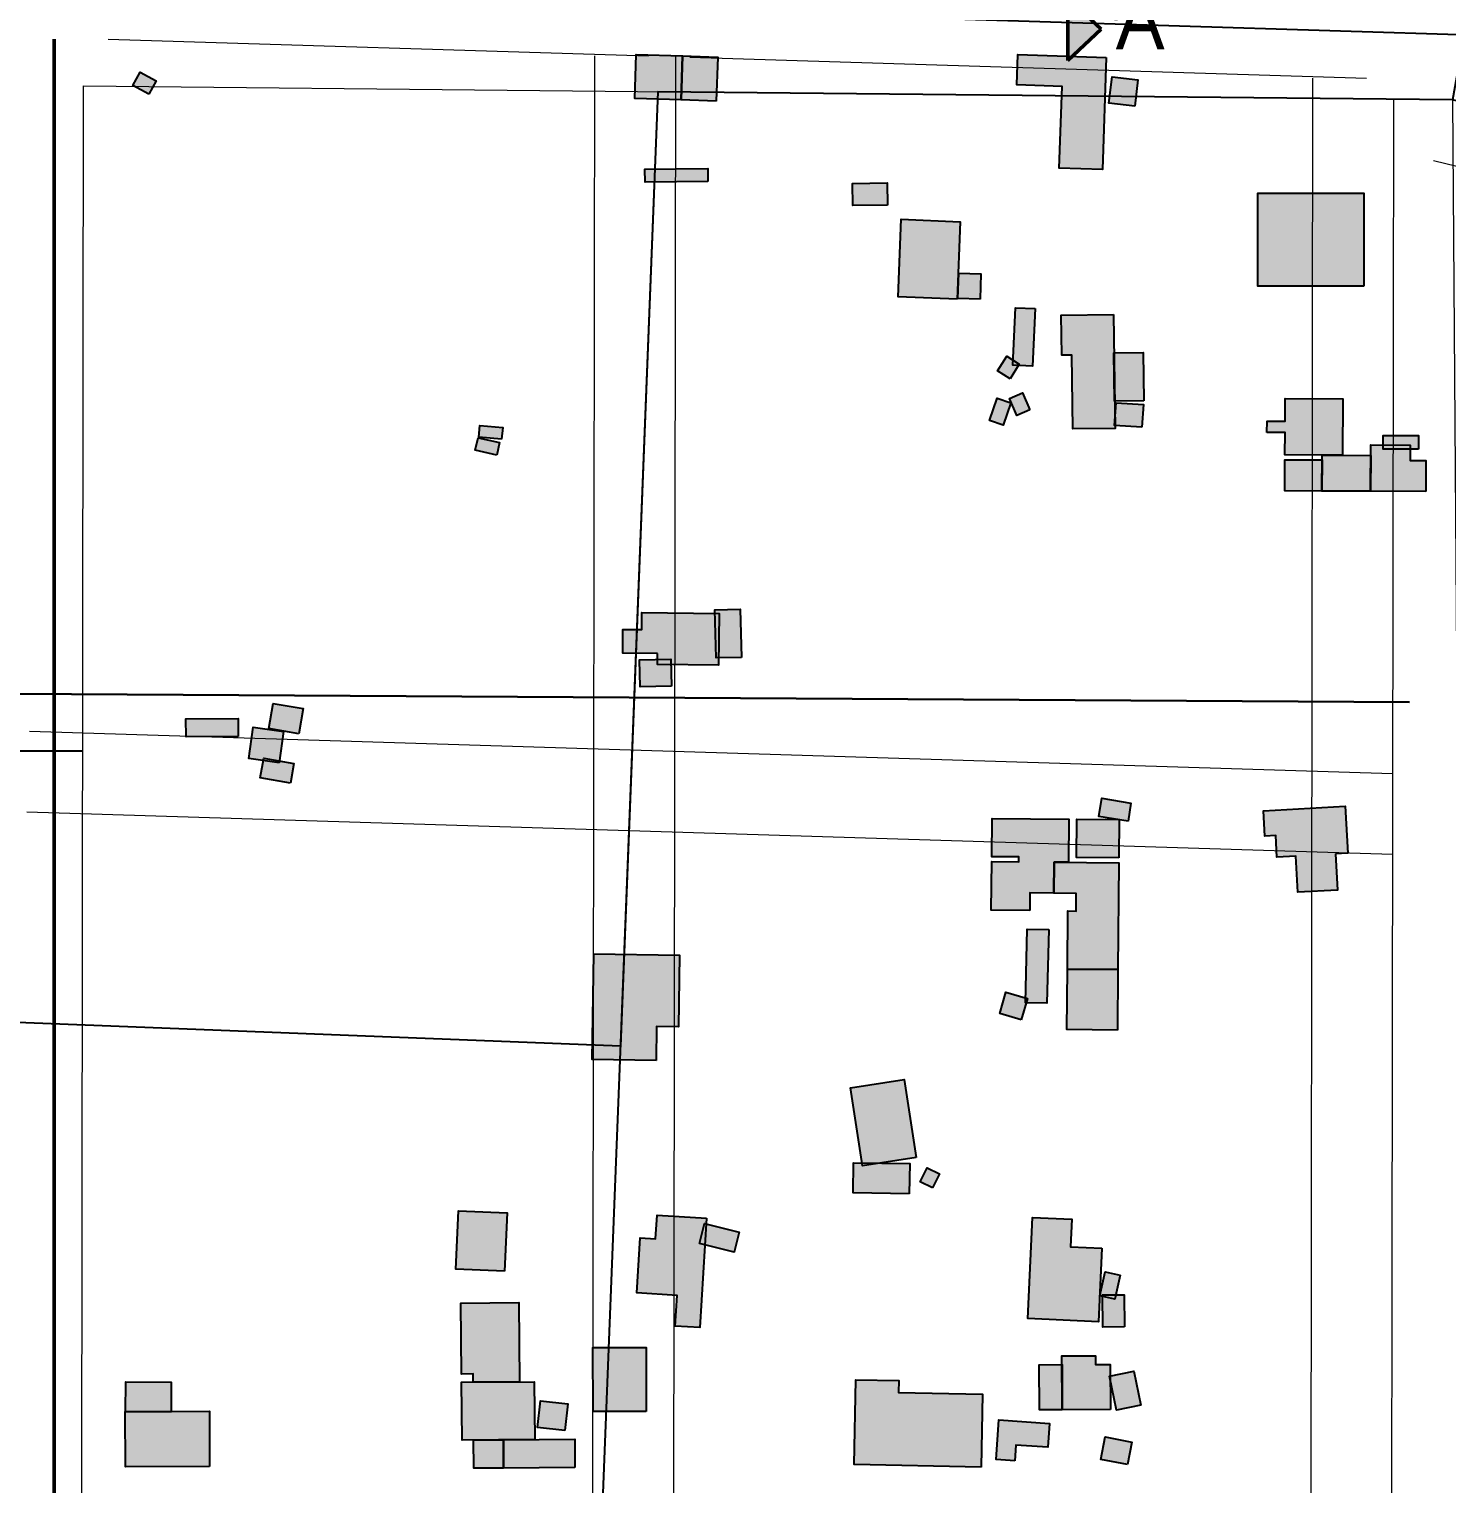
# Model space of a CAD drawing. Header units: millimetres. Extents: x -71 to 10084, y -63 to 6230.
# Drawn here: x 5839.5 to 6102.3, y 2450.2 to 2720.1 of the extents above; entities that cross this region are included whole.
import ezdxf

# ---------------------------------------------------------------- set-up
doc = ezdxf.new("R2010")
doc.units = ezdxf.units.MM
doc.layers.add('0 Límite subáreas', color=1, linetype='Continuous')
doc.layers.add('Edificaciones Pilar', color=50, linetype='Continuous')
for name, color, linetype, lineweight, true_color in [('00.PROPUESTAS EDIFICACION', 251, 'Continuous', 5, 0x575757), ('00CALLES PROPUESTAS SECUNDARIAS', 18, 'Continuous', 30, 0x000000), ('01. Parcelas Esc. Urbana', 8, 'Continuous', 5, 0x808080), ('COTAS', 154, 'Continuous', 5, 0x004f9e), ('SIMB CORTE', 18, 'Continuous', 50, 0x000000)]:
    doc.layers.add(name, color=color, linetype=linetype, lineweight=lineweight, true_color=true_color)
doc.layers.add('03. Vias Terciarias', color=252, linetype='Continuous', lineweight=50)
doc.styles.add('Arial', font='arial.ttf')
doc.styles.add('LOCALES', font='@Yu Gothic.ttf', dxfattribs={"height": 2})
doc.dimstyles.new('1000', dxfattribs={"dimtxt": 2.5, "dimasz": 1.5, "dimexe": 1.25, "dimexo": 0.625, "dimtad": 1, "dimdec": 0, "dimtxsty": 'Arial', "dimblk": 'ARCHTICK', "dimcen": 2.5, "dimse1": 1, "dimse2": 1, "dimazin": 3, "dimtfac": 1, "dimtdec": 0, "dimtmove": 2, "dimatfit": 3})

# ---------------------------------------------------------------- blocks, each defined once
blk = doc.blocks.new('_ArchTick')
at = {"color": 0, "linetype": 'ByBlock', "const_width": 0.15}
blk.add_lwpolyline([(-0.5, -0.5), (0.5, 0.5)], dxfattribs=at)
blk = doc.blocks.new('*D127')
at = {"layer": 'COTAS', "color": 0, "linetype": 'Continuous', "lineweight": -2, "transparency": 16777216}
blk.add_line((5969.08, 2723.25), (6108.78, 2718.91), dxfattribs=at)
at = {"layer": 'COTAS', "color": 0, "linetype": 'Continuous', "lineweight": -2, "transparency": 16777216, "xscale": 1.5, "yscale": 1.5, "zscale": 1.5}
for p, rotation in [((5969.08, 2723.25), 178.2182631832298), ((6108.78, 2718.91), -1.781736816770207)]:
    blk.add_blockref('_ArchTick', p, dxfattribs=dict(at, rotation=rotation))
at = {"layer": 'COTAS', "color": 0, "linetype": 'Continuous', "transparency": 16777216, "insert": (6038.99, 2722.98), "char_height": 2.5, "attachment_point": 5, "rotation": 358.2183, "style": 'Arial'}
blk.add_mtext('140', dxfattribs=at)

msp = doc.modelspace()

# ---------------------------------------------------------------- hatches: boundary and pattern name
at = {"layer": 'Edificaciones Pilar', "transparency": 33554559}
for points in [[(5960.33, 2706.92), (5951.72, 2707.19), (5951.98, 2715.36), (5960.58, 2715.09), (5960.33, 2706.92)], [(5966.85, 2706.72), (5960.33, 2706.92), (5960.58, 2715.09), (5967.11, 2714.88), (5966.85, 2706.72)], [(6039.13, 2714.76), (6038.41, 2693.99), (6030.41, 2694.27), (6030.94, 2709.43), (6022.55, 2709.73), (6022.75, 2715.34), (6039.13, 2714.76)], [(5861.66, 2707.98), (5858.71, 2709.61), (5860.08, 2712.08), (5863.03, 2710.45), (5861.66, 2707.98)], [(6044.43, 2705.78), (6039.64, 2706.34), (6040.2, 2711.21), (6045, 2710.66), (6044.43, 2705.78)], [(5965.29, 2691.78), (5953.64, 2691.68), (5953.62, 2694.08), (5965.27, 2694.19), (5965.29, 2691.78)], [(5998.6, 2687.41), (5992.16, 2687.33), (5992.1, 2691.45), (5998.54, 2691.53), (5998.6, 2687.41)], [(6086.9, 2672.41), (6067.25, 2672.4), (6067.25, 2689.6), (6086.89, 2689.61), (6086.9, 2672.41)], [(6011.48, 2669.99), (6000.56, 2670.43), (6001.14, 2684.78), (6012.05, 2684.34), (6011.48, 2669.99)], [(6015.77, 2669.99), (6011.65, 2670.12), (6011.79, 2674.79), (6015.91, 2674.66), (6015.77, 2669.99)], [(6025.94, 2668.23), (6025.48, 2657.55), (6021.82, 2657.71), (6022.29, 2668.38), (6025.94, 2668.23)], [(6040.5, 2667.15), (6040.8, 2646.01), (6032.93, 2645.9), (6032.74, 2659.59), (6030.88, 2659.56), (6030.78, 2667.02), (6040.5, 2667.15)], [(6021.3, 2655.2), (6018.96, 2656.66), (6020.68, 2659.4), (6023.02, 2657.94), (6021.3, 2655.2)], [(6046.09, 2651.11), (6040.67, 2651.03), (6040.54, 2660.01), (6045.96, 2660.09), (6046.09, 2651.11)], [(6024.95, 2649.42), (6022.55, 2648.4), (6021.2, 2651.57), (6023.6, 2652.59), (6024.95, 2649.42)], [(6021.45, 2650.77), (6020.04, 2646.63), (6017.52, 2647.49), (6018.93, 2651.63), (6021.45, 2650.77)], [(6045.74, 2646.21), (6040.69, 2646.53), (6040.96, 2650.75), (6046.01, 2650.42), (6045.74, 2646.21)], [(6068.93, 2645.24), (6068.94, 2647.34), (6072.3, 2647.33), (6072.32, 2651.55), (6082.96, 2651.49), (6082.9, 2641.01), (6072.26, 2641.07), (6072.29, 2645.22), (6068.93, 2645.24)], [(5926.14, 2641.04), (5922.16, 2641.95), (5922.69, 2644.26), (5926.67, 2643.36), (5926.14, 2641.04)], [(5927.06, 2643.98), (5922.82, 2644.38), (5923.02, 2646.54), (5927.26, 2646.15), (5927.06, 2643.98)], [(6097.01, 2642.13), (6090.46, 2642.12), (6090.46, 2644.7), (6097.01, 2644.7), (6097.01, 2642.13)], [(6098.37, 2634.27), (6088.11, 2634.33), (6088.16, 2642.94), (6095.47, 2642.9), (6095.45, 2640.06), (6098.4, 2640.04), (6098.37, 2634.27)], [(6079.12, 2634.38), (6072.23, 2634.41), (6072.26, 2640.18), (6079.15, 2640.15), (6079.12, 2634.38)], [(6088.11, 2634.33), (6079.12, 2634.38), (6079.16, 2641.03), (6088.15, 2640.99), (6088.11, 2634.33)], [(5971.49, 2603.53), (5966.8, 2603.42), (5966.59, 2612.35), (5971.29, 2612.46), (5971.49, 2603.53)], [(5955.94, 2604.27), (5949.51, 2604.33), (5949.55, 2608.72), (5953.03, 2608.68), (5953.06, 2611.84), (5967.38, 2611.69), (5967.28, 2602.07), (5955.92, 2602.18), (5955.94, 2604.27)], [(5958.56, 2598.17), (5952.72, 2598.04), (5952.61, 2603.09), (5958.44, 2603.22), (5958.56, 2598.17)], [(5889.48, 2589.38), (5883.91, 2590.35), (5884.71, 2594.99), (5890.29, 2594.03), (5889.48, 2589.38)], [(5878.23, 2588.85), (5868.55, 2588.8), (5868.53, 2592.16), (5878.22, 2592.21), (5878.23, 2588.85)], [(5885.82, 2584), (5880.2, 2584.76), (5880.98, 2590.56), (5886.6, 2589.8), (5885.82, 2584)], [(5887.9, 2580.22), (5882.32, 2581.18), (5882.95, 2584.82), (5888.52, 2583.86), (5887.9, 2580.22)], [(6043.17, 2573.13), (6037.77, 2574), (6038.31, 2577.39), (6043.71, 2576.52), (6043.17, 2573.13)], [(6081.64, 2567.08), (6082.02, 2560.38), (6074.65, 2559.97), (6074.27, 2566.67), (6070.77, 2566.47), (6070.54, 2570.51), (6068.56, 2570.4), (6068.3, 2575.1), (6083.41, 2575.96), (6083.91, 2567.21), (6081.64, 2567.08)], [(6024.94, 2556.56), (6017.81, 2556.63), (6017.9, 2565.65), (6022.9, 2565.6), (6022.9, 2566.51), (6017.9, 2566.56), (6017.97, 2573.67), (6032.18, 2573.54), (6032.11, 2565.52), (6029.48, 2565.54), (6029.43, 2559.8), (6024.97, 2559.84), (6024.94, 2556.56)], [(6041.49, 2566.34), (6033.63, 2566.41), (6033.69, 2573.53), (6041.55, 2573.45), (6041.49, 2566.34)], [(6041.3, 2545.65), (6031.93, 2545.73), (6032.03, 2556.5), (6033.54, 2556.48), (6033.57, 2559.76), (6029.43, 2559.8), (6029.48, 2565.54), (6041.48, 2565.43), (6041.3, 2545.65)], [(6028.48, 2553.04), (6028.13, 2539.37), (6024.14, 2539.47), (6024.49, 2553.15), (6028.48, 2553.04)], [(5955.69, 2528.76), (5943.86, 2528.94), (5944.16, 2548.55), (5960.03, 2548.31), (5959.83, 2535.04), (5955.78, 2535.1), (5955.69, 2528.76)], [(6041.19, 2534.41), (6031.83, 2534.49), (6031.93, 2545.73), (6041.3, 2545.65), (6041.19, 2534.41)], [(6023.38, 2536.31), (6019.39, 2537.46), (6020.53, 2541.44), (6024.52, 2540.29), (6023.38, 2536.31)], [(6003.88, 2510.75), (5993.92, 2509.23), (5991.71, 2523.71), (6001.66, 2525.23), (6003.88, 2510.75)], [(6002.63, 2504.06), (5992.21, 2504.2), (5992.28, 2509.81), (6002.71, 2509.67), (6002.63, 2504.06)], [(6006.94, 2505.15), (6004.66, 2506.27), (6005.95, 2508.88), (6008.22, 2507.76), (6006.94, 2505.15)], [(5927.6, 2489.67), (5918.57, 2490.05), (5919.03, 2500.91), (5928.05, 2500.53), (5927.6, 2489.67)], [(5965.04, 2499.51), (5963.77, 2479.22), (5959.24, 2479.51), (5959.6, 2485.21), (5952.09, 2485.68), (5952.73, 2495.87), (5955.59, 2495.69), (5955.87, 2500.09), (5965.04, 2499.51)], [(6038.34, 2493.94), (6037.69, 2480.28), (6024.59, 2480.9), (6025.48, 2499.67), (6032.77, 2499.33), (6032.53, 2494.22), (6038.34, 2493.94)], [(5963.71, 2494.8), (5964.64, 2498.52), (5971.09, 2496.91), (5970.15, 2493.19), (5963.71, 2494.8)], [(6041.73, 2488.94), (6040.73, 2484.48), (6037.92, 2485.11), (6038.92, 2489.57), (6041.73, 2488.94)], [(6042.51, 2479.35), (6038.47, 2479.31), (6038.41, 2485.28), (6042.45, 2485.32), (6042.51, 2479.35)], [(5930.36, 2469.16), (5921.76, 2469.09), (5921.75, 2470.63), (5919.62, 2470.62), (5919.51, 2483.78), (5930.24, 2483.86), (5930.36, 2469.16)], [(5953.84, 2463.69), (5944, 2463.67), (5943.98, 2475.52), (5953.82, 2475.54), (5953.84, 2463.69)], [(6030.97, 2463.97), (6026.73, 2463.96), (6026.7, 2472.34), (6030.94, 2472.36), (6030.97, 2463.97)], [(6039.9, 2464.01), (6030.97, 2463.97), (6030.93, 2473.96), (6037.16, 2473.98), (6037.16, 2472.39), (6039.87, 2472.4), (6039.9, 2464.01)], [(5865.78, 2463.56), (5857.35, 2463.62), (5857.4, 2469.18), (5865.82, 2469.12), (5865.78, 2463.56)], [(5933.19, 2458.47), (5919.71, 2458.37), (5919.63, 2469.08), (5933.11, 2469.18), (5933.19, 2458.47)], [(6015.93, 2453.34), (5992.39, 2453.83), (5992.72, 2469.56), (6000.68, 2469.39), (6000.64, 2467.18), (6016.21, 2466.86), (6015.93, 2453.34)], [(6045.56, 2464.84), (6041.06, 2463.89), (6039.73, 2470.21), (6044.23, 2471.16), (6045.56, 2464.84)], [(5872.92, 2453.45), (5857.31, 2453.4), (5857.28, 2463.64), (5872.88, 2463.7), (5872.92, 2453.45)], [(5938.79, 2460.15), (5933.72, 2460.71), (5934.26, 2465.64), (5939.33, 2465.09), (5938.79, 2460.15)], [(6022.16, 2454.53), (6018.74, 2454.76), (6019.24, 2462.1), (6028.63, 2461.47), (6028.33, 2457.04), (6022.35, 2457.45), (6022.16, 2454.53)], [(5927.41, 2453.18), (5921.88, 2453.13), (5921.84, 2458.39), (5927.37, 2458.43), (5927.41, 2453.18)], [(5940.65, 2453.28), (5927.41, 2453.18), (5927.37, 2458.43), (5940.61, 2458.53), (5940.65, 2453.28)], [(6043.07, 2453.81), (6038.12, 2454.79), (6038.95, 2458.97), (6043.89, 2457.99), (6043.07, 2453.81)]]:
    msp.add_hatch(color=256, dxfattribs=at).paths.add_polyline_path(points, flags=0)
at = {"layer": 'SIMB CORTE', "transparency": 33554687}
h = msp.add_hatch(color=256, dxfattribs=at)
h.dxf.hatch_style = 1
h.paths.add_polyline_path([(6032.02, 2725.9), (6032.02, 2720.06), (6038.18, 2720.06)])
h = msp.add_hatch(color=256, dxfattribs=at)
h.dxf.hatch_style = 1
h.paths.add_polyline_path([(6032.02, 2714.22), (6032.02, 2720.06), (6038.18, 2720.06)])

# ---------------------------------------------------------------- linework, layer by layer
at = {"layer": '0 Límite subáreas', "linetype": 'Continuous'}
for points in [[(6291.82, 3581.59), (6222.76, 3374.1), (6103.31, 2706.91), (5956.01, 2708.42), (5949.06, 2531.45), (5375.81, 2553.95), (5424.84, 3802.99), (6299.16, 3768.67)], [(6825.9, 2561.07), (6653.24, 2569.87), (6103.31, 2706.91), (5956.01, 2708.42), (5908.34, 1494.01), (6782.67, 1459.69)]]:
    msp.add_lwpolyline(points, close=True, dxfattribs=at)
at = {"layer": '00.PROPUESTAS EDIFICACION', "linetype": 'Continuous'}
for p, q in [((5854.09, 2718.2), (5954.26, 2715.08)), ((5944.26, 2715.08), (5943.85, 2412.59)), ((5959.26, 2715.13), (5958.85, 2412.57)), ((5961.96, 2714.84), (6087.39, 2710.94)), ((6077.39, 2710.94), (6076.93, 2374.2)), ((6092.39, 2707.02), (6091.93, 2374.18)), ((6099.79, 2695.7), (6206.31, 2669.64)), ((5839.52, 2589.87), (6092.22, 2582.01)), ((5839.05, 2574.88), (6092.2, 2567.01))]:
    msp.add_line(p, q, dxfattribs=at)
at = {"layer": '00CALLES PROPUESTAS SECUNDARIAS', "linetype": 'Continuous'}
for p, q in [((5837.02, 2596.79), (6095.36, 2595.22)), ((5787.36, 2586.5), (5849.38, 2586.12))]:
    msp.add_line(p, q, dxfattribs=at)
at = {"layer": '01. Parcelas Esc. Urbana', "linetype": 'Continuous', "flags": 128}
msp.add_lwpolyline([(6109.91, 1790.07), (6053.69, 1824.57), (6038.01, 1822.99), (6041.36, 2023.08), (6041.56, 2186.46), (5848.9, 2186.7), (5849.53, 2709.51), (6103.31, 2706.91), (6109.91, 1790.07)], close=True, dxfattribs=at)
msp.add_lwpolyline([(6109.91, 1790.07), (6053.69, 1824.57), (6038.01, 1822.99), (6041.36, 2023.08), (6041.56, 2186.46), (5848.9, 2186.7), (5849.53, 2709.51), (6103.31, 2706.91), (6109.91, 1790.07)], close=True, dxfattribs=at)
msp.add_lwpolyline([(6109.91, 1790.07), (6053.69, 1824.57), (6038.01, 1822.99), (6041.36, 2023.08), (6041.56, 2186.46), (5848.9, 2186.7), (5849.53, 2709.51), (6103.31, 2706.91), (6109.91, 1790.07)], close=True, dxfattribs=at)
at = {"layer": '03. Vias Terciarias', "linetype": 'Continuous'}
msp.add_lwpolyline([(5844.09, 894.25), (5844.09, 2718.2)], dxfattribs=at)
at = {"layer": 'Edificaciones Pilar', "linetype": 'Continuous', "flags": 128}
for points in [[(5960.33, 2706.92), (5951.72, 2707.19), (5951.98, 2715.36), (5960.58, 2715.09), (5960.33, 2706.92)], [(5966.85, 2706.72), (5960.33, 2706.92), (5960.58, 2715.09), (5967.11, 2714.88), (5966.85, 2706.72)], [(6039.13, 2714.76), (6038.41, 2693.99), (6030.41, 2694.27), (6030.94, 2709.43), (6022.55, 2709.73), (6022.75, 2715.34), (6039.13, 2714.76)], [(5861.66, 2707.98), (5858.71, 2709.61), (5860.08, 2712.08), (5863.03, 2710.45), (5861.66, 2707.98)], [(6044.43, 2705.78), (6039.64, 2706.34), (6040.2, 2711.21), (6045, 2710.66), (6044.43, 2705.78)], [(5965.29, 2691.78), (5953.64, 2691.68), (5953.62, 2694.08), (5965.27, 2694.19), (5965.29, 2691.78)], [(5998.6, 2687.41), (5992.16, 2687.33), (5992.1, 2691.45), (5998.54, 2691.53), (5998.6, 2687.41)], [(6086.9, 2672.41), (6067.25, 2672.4), (6067.25, 2689.6), (6086.89, 2689.61), (6086.9, 2672.41)], [(6011.48, 2669.99), (6000.56, 2670.43), (6001.14, 2684.78), (6012.05, 2684.34), (6011.48, 2669.99)], [(6015.77, 2669.99), (6011.65, 2670.12), (6011.79, 2674.79), (6015.91, 2674.66), (6015.77, 2669.99)], [(6025.94, 2668.23), (6025.48, 2657.55), (6021.82, 2657.71), (6022.29, 2668.38), (6025.94, 2668.23)], [(6040.5, 2667.15), (6040.8, 2646.01), (6032.93, 2645.9), (6032.74, 2659.59), (6030.88, 2659.56), (6030.78, 2667.02), (6040.5, 2667.15)], [(6021.3, 2655.2), (6018.96, 2656.66), (6020.68, 2659.4), (6023.02, 2657.94), (6021.3, 2655.2)], [(6046.09, 2651.11), (6040.67, 2651.03), (6040.54, 2660.01), (6045.96, 2660.09), (6046.09, 2651.11)], [(6024.95, 2649.42), (6022.55, 2648.4), (6021.2, 2651.57), (6023.6, 2652.59), (6024.95, 2649.42)], [(6021.45, 2650.77), (6020.04, 2646.63), (6017.52, 2647.49), (6018.93, 2651.63), (6021.45, 2650.77)], [(6045.74, 2646.21), (6040.69, 2646.53), (6040.96, 2650.75), (6046.01, 2650.42), (6045.74, 2646.21)], [(6068.93, 2645.24), (6068.94, 2647.34), (6072.3, 2647.33), (6072.32, 2651.55), (6082.96, 2651.49), (6082.9, 2641.01), (6072.26, 2641.07), (6072.29, 2645.22), (6068.93, 2645.24)], [(5926.14, 2641.04), (5922.16, 2641.95), (5922.69, 2644.26), (5926.67, 2643.36), (5926.14, 2641.04)], [(5927.06, 2643.98), (5922.82, 2644.38), (5923.02, 2646.54), (5927.26, 2646.15), (5927.06, 2643.98)], [(6097.01, 2642.13), (6090.46, 2642.12), (6090.46, 2644.7), (6097.01, 2644.7), (6097.01, 2642.13)], [(6098.37, 2634.27), (6088.11, 2634.33), (6088.16, 2642.94), (6095.47, 2642.9), (6095.45, 2640.06), (6098.4, 2640.04), (6098.37, 2634.27)], [(6079.12, 2634.38), (6072.23, 2634.41), (6072.26, 2640.18), (6079.15, 2640.15), (6079.12, 2634.38)], [(6088.11, 2634.33), (6079.12, 2634.38), (6079.16, 2641.03), (6088.15, 2640.99), (6088.11, 2634.33)], [(5971.49, 2603.53), (5966.8, 2603.42), (5966.59, 2612.35), (5971.29, 2612.46), (5971.49, 2603.53)], [(5955.94, 2604.27), (5949.51, 2604.33), (5949.55, 2608.72), (5953.03, 2608.68), (5953.06, 2611.84), (5967.38, 2611.69), (5967.28, 2602.07), (5955.92, 2602.18), (5955.94, 2604.27)], [(5958.56, 2598.17), (5952.72, 2598.04), (5952.61, 2603.09), (5958.44, 2603.22), (5958.56, 2598.17)], [(5889.48, 2589.38), (5883.91, 2590.35), (5884.71, 2594.99), (5890.29, 2594.03), (5889.48, 2589.38)], [(5878.23, 2588.85), (5868.55, 2588.8), (5868.53, 2592.16), (5878.22, 2592.21), (5878.23, 2588.85)], [(5885.82, 2584), (5880.2, 2584.76), (5880.98, 2590.56), (5886.6, 2589.8), (5885.82, 2584)], [(5887.9, 2580.22), (5882.32, 2581.18), (5882.95, 2584.82), (5888.52, 2583.86), (5887.9, 2580.22)], [(6043.17, 2573.13), (6037.77, 2574), (6038.31, 2577.39), (6043.71, 2576.52), (6043.17, 2573.13)], [(6081.64, 2567.08), (6082.02, 2560.38), (6074.65, 2559.97), (6074.27, 2566.67), (6070.77, 2566.47), (6070.54, 2570.51), (6068.56, 2570.4), (6068.3, 2575.1), (6083.41, 2575.96), (6083.91, 2567.21), (6081.64, 2567.08)], [(6024.94, 2556.56), (6017.81, 2556.63), (6017.9, 2565.65), (6022.9, 2565.6), (6022.9, 2566.51), (6017.9, 2566.56), (6017.97, 2573.67), (6032.18, 2573.54), (6032.11, 2565.52), (6029.48, 2565.54), (6029.43, 2559.8), (6024.97, 2559.84), (6024.94, 2556.56)], [(6041.49, 2566.34), (6033.63, 2566.41), (6033.69, 2573.53), (6041.55, 2573.45), (6041.49, 2566.34)], [(6041.3, 2545.65), (6031.93, 2545.73), (6032.03, 2556.5), (6033.54, 2556.48), (6033.57, 2559.76), (6029.43, 2559.8), (6029.48, 2565.54), (6041.48, 2565.43), (6041.3, 2545.65)], [(6028.48, 2553.04), (6028.13, 2539.37), (6024.14, 2539.47), (6024.49, 2553.15), (6028.48, 2553.04)], [(5955.69, 2528.76), (5943.86, 2528.94), (5944.16, 2548.55), (5960.03, 2548.31), (5959.83, 2535.04), (5955.78, 2535.1), (5955.69, 2528.76)], [(6041.19, 2534.41), (6031.83, 2534.49), (6031.93, 2545.73), (6041.3, 2545.65), (6041.19, 2534.41)], [(6023.38, 2536.31), (6019.39, 2537.46), (6020.53, 2541.44), (6024.52, 2540.29), (6023.38, 2536.31)], [(6003.88, 2510.75), (5993.92, 2509.23), (5991.71, 2523.71), (6001.66, 2525.23), (6003.88, 2510.75)], [(6002.63, 2504.06), (5992.21, 2504.2), (5992.28, 2509.81), (6002.71, 2509.67), (6002.63, 2504.06)], [(6006.94, 2505.15), (6004.66, 2506.27), (6005.95, 2508.88), (6008.22, 2507.76), (6006.94, 2505.15)], [(5927.6, 2489.67), (5918.57, 2490.05), (5919.03, 2500.91), (5928.05, 2500.53), (5927.6, 2489.67)], [(5965.04, 2499.51), (5963.77, 2479.22), (5959.24, 2479.51), (5959.6, 2485.21), (5952.09, 2485.68), (5952.73, 2495.87), (5955.59, 2495.69), (5955.87, 2500.09), (5965.04, 2499.51)], [(6038.34, 2493.94), (6037.69, 2480.28), (6024.59, 2480.9), (6025.48, 2499.67), (6032.77, 2499.33), (6032.53, 2494.22), (6038.34, 2493.94)], [(5963.71, 2494.8), (5964.64, 2498.52), (5971.09, 2496.91), (5970.15, 2493.19), (5963.71, 2494.8)], [(6041.73, 2488.94), (6040.73, 2484.48), (6037.92, 2485.11), (6038.92, 2489.57), (6041.73, 2488.94)], [(6042.51, 2479.35), (6038.47, 2479.31), (6038.41, 2485.28), (6042.45, 2485.32), (6042.51, 2479.35)], [(5930.36, 2469.16), (5921.76, 2469.09), (5921.75, 2470.63), (5919.62, 2470.62), (5919.51, 2483.78), (5930.24, 2483.86), (5930.36, 2469.16)], [(5953.84, 2463.69), (5944, 2463.67), (5943.98, 2475.52), (5953.82, 2475.54), (5953.84, 2463.69)], [(6030.97, 2463.97), (6026.73, 2463.96), (6026.7, 2472.34), (6030.94, 2472.36), (6030.97, 2463.97)], [(6039.9, 2464.01), (6030.97, 2463.97), (6030.93, 2473.96), (6037.16, 2473.98), (6037.16, 2472.39), (6039.87, 2472.4), (6039.9, 2464.01)], [(5865.78, 2463.56), (5857.35, 2463.62), (5857.4, 2469.18), (5865.82, 2469.12), (5865.78, 2463.56)], [(5933.19, 2458.47), (5919.71, 2458.37), (5919.63, 2469.08), (5933.11, 2469.18), (5933.19, 2458.47)], [(6015.93, 2453.34), (5992.39, 2453.83), (5992.72, 2469.56), (6000.68, 2469.39), (6000.64, 2467.18), (6016.21, 2466.86), (6015.93, 2453.34)], [(6045.56, 2464.84), (6041.06, 2463.89), (6039.73, 2470.21), (6044.23, 2471.16), (6045.56, 2464.84)], [(5872.92, 2453.45), (5857.31, 2453.4), (5857.28, 2463.64), (5872.88, 2463.7), (5872.92, 2453.45)], [(5938.79, 2460.15), (5933.72, 2460.71), (5934.26, 2465.64), (5939.33, 2465.09), (5938.79, 2460.15)], [(6022.16, 2454.53), (6018.74, 2454.76), (6019.24, 2462.1), (6028.63, 2461.47), (6028.33, 2457.04), (6022.35, 2457.45), (6022.16, 2454.53)], [(5927.41, 2453.18), (5921.88, 2453.13), (5921.84, 2458.39), (5927.37, 2458.43), (5927.41, 2453.18)], [(5940.65, 2453.28), (5927.41, 2453.18), (5927.37, 2458.43), (5940.61, 2458.53), (5940.65, 2453.28)], [(6043.07, 2453.81), (6038.12, 2454.79), (6038.95, 2458.97), (6043.89, 2457.99), (6043.07, 2453.81)]]:
    msp.add_lwpolyline(points, close=True, dxfattribs=at)
at = {"layer": 'SIMB CORTE'}
for p, q in [((6038.18, 2720.06), (6032.02, 2725.9)), ((6032.02, 2725.9), (6032.02, 2720.06)), ((6038.18, 2720.06), (6032.02, 2714.22)), ((6032.02, 2714.22), (6032.02, 2720.06))]:
    msp.add_line(p, q, dxfattribs=at)

# ---------------------------------------------------------------- texts
at = {"layer": 'SIMB CORTE', "style": 'LOCALES'}
msp.add_text('A', height=10.88, dxfattribs=at).set_placement((6040.9, 2716.29))

# ---------------------------------------------------------------- dimensions: what is measured, and where the dimension line sits
at = {"layer": 'COTAS', "linetype": 'Continuous'}
dim = msp.add_aligned_dim(p1=(5969.28, 2729.62), p2=(6108.98, 2725.27), distance=-6.37, dimstyle='1000', dxfattribs=at)
dim.commit()
dim.dimension.update_dxf_attribs({"geometry": '*D127', "text_midpoint": (6038.99, 2722.98)})

doc.saveas('drawing.dxf')
